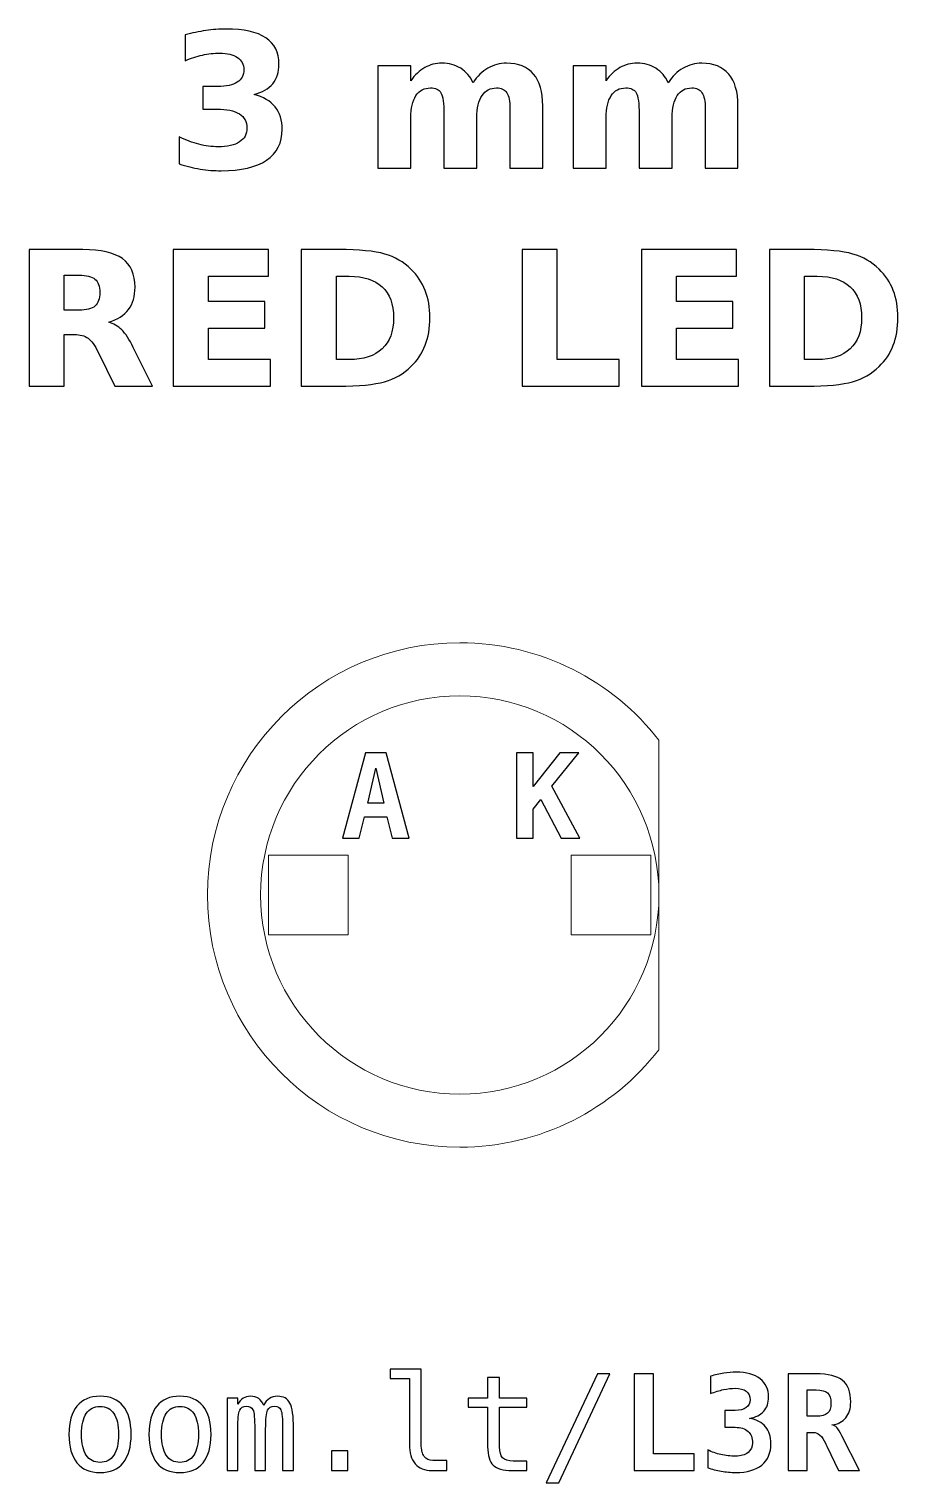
# Model space of a CAD drawing. Header units: centimetres. Extents: x -10.82 to -10.17, y -15.29 to -14.2.
import ezdxf

# ---------------------------------------------------------------- set-up
doc = ezdxf.new("R2010")
doc.units = ezdxf.units.CM
doc.header["$MEASUREMENT"] = 0
doc.layers.add('Layer 1', color=7, linetype='Continuous')

msp = doc.modelspace()

# ---------------------------------------------------------------- linework, layer by layer
at = {"layer": 'Layer 1', "color": 7, "lineweight": 20}
for points in [[(-10.644, -14.88), (-10.584, -14.88), (-10.584, -14.82), (-10.644, -14.82), (-10.644, -14.88)], [(-10.416, -14.88), (-10.356, -14.88), (-10.356, -14.82), (-10.416, -14.82), (-10.416, -14.88)]]:
    msp.add_lwpolyline(points, close=True, dxfattribs=at)
at = {"layer": 'Layer 1', "color": 250, "lineweight": 20}
msp.add_ellipse((-10.5, -14.85), major_axis=(0, 0.15), ratio=1, dxfattribs=at)
at = {"layer": 'Layer 1', "color": 250}
for points, knots in [([(-10.65496, -14.24699), (-10.64804, -14.24878), (-10.64275, -14.25191), (-10.63915, -14.25633), (-10.63915, -14.25633), (-10.63555, -14.26077), (-10.63374, -14.26639), (-10.63374, -14.27324), (-10.63374, -14.27324), (-10.63374, -14.28344), (-10.63765, -14.2912), (-10.64545, -14.29652), (-10.64545, -14.29652), (-10.65326, -14.30181), (-10.66465, -14.30447), (-10.67963, -14.30447), (-10.67963, -14.30447), (-10.68492, -14.30447), (-10.69021, -14.30405), (-10.69553, -14.3032), (-10.69553, -14.3032), (-10.70082, -14.30235), (-10.70606, -14.30106), (-10.71126, -14.29937), (-10.71126, -14.29937), (-10.71126, -14.29937), (-10.71126, -14.2789), (-10.71126, -14.2789), (-10.71126, -14.2789), (-10.7063, -14.28137), (-10.70138, -14.28326), (-10.69649, -14.28453), (-10.69649, -14.28453), (-10.6916, -14.28577), (-10.68678, -14.28641), (-10.68205, -14.28641), (-10.68205, -14.28641), (-10.67502, -14.28641), (-10.66963, -14.28518), (-10.66589, -14.28276), (-10.66589, -14.28276), (-10.66215, -14.28032), (-10.66027, -14.27684), (-10.66027, -14.27227), (-10.66027, -14.27227), (-10.66027, -14.26759), (-10.6622, -14.26404), (-10.66603, -14.26164), (-10.66603, -14.26164), (-10.66987, -14.25922), (-10.67553, -14.25802), (-10.68301, -14.25802), (-10.68301, -14.25802), (-10.68301, -14.25802), (-10.69362, -14.25802), (-10.69362, -14.25802), (-10.69362, -14.25802), (-10.69362, -14.25802), (-10.69362, -14.24092), (-10.69362, -14.24092), (-10.69362, -14.24092), (-10.69362, -14.24092), (-10.68247, -14.24092), (-10.68247, -14.24092), (-10.68247, -14.24092), (-10.67579, -14.24092), (-10.67085, -14.23989), (-10.66759, -14.23779), (-10.66759, -14.23779), (-10.66432, -14.2357), (-10.66269, -14.23253), (-10.66269, -14.22827), (-10.66269, -14.22827), (-10.66269, -14.22432), (-10.66427, -14.22126), (-10.66744, -14.21912), (-10.66744, -14.21912), (-10.67062, -14.21696), (-10.67509, -14.21588), (-10.68087, -14.21588), (-10.68087, -14.21588), (-10.68515, -14.21588), (-10.68946, -14.21635), (-10.69383, -14.21731), (-10.69383, -14.21731), (-10.69818, -14.21827), (-10.70251, -14.21971), (-10.70684, -14.22159), (-10.70684, -14.22159), (-10.70684, -14.22159), (-10.70684, -14.20216), (-10.70684, -14.20216), (-10.70684, -14.20216), (-10.70159, -14.20068), (-10.69642, -14.19958), (-10.69127, -14.19885), (-10.69127, -14.19885), (-10.68612, -14.19812), (-10.68109, -14.19774), (-10.67612, -14.19774), (-10.67612, -14.19774), (-10.66276, -14.19774), (-10.65275, -14.19993), (-10.64611, -14.20433), (-10.64611, -14.20433), (-10.63948, -14.2087), (-10.63617, -14.21531), (-10.63617, -14.22413), (-10.63617, -14.22413), (-10.63617, -14.23013), (-10.63774, -14.23507), (-10.64092, -14.2389), (-10.64092, -14.2389), (-10.64409, -14.24273), (-10.64877, -14.24544), (-10.65496, -14.24699)], [0, 0, 0, 0, 0.0344828, 0.0344828, 0.0344828, 0.0344828, 0.0689655, 0.0689655, 0.0689655, 0.0689655, 0.1034483, 0.1034483, 0.1034483, 0.1034483, 0.137931, 0.137931, 0.137931, 0.137931, 0.1724138, 0.1724138, 0.1724138, 0.1724138, 0.2068966, 0.2068966, 0.2068966, 0.2068966, 0.2413793, 0.2413793, 0.2413793, 0.2413793, 0.2758621, 0.2758621, 0.2758621, 0.2758621, 0.3103448, 0.3103448, 0.3103448, 0.3103448, 0.3448276, 0.3448276, 0.3448276, 0.3448276, 0.3793103, 0.3793103, 0.3793103, 0.3793103, 0.4137931, 0.4137931, 0.4137931, 0.4137931, 0.4482759, 0.4482759, 0.4482759, 0.4482759, 0.4827586, 0.4827586, 0.4827586, 0.4827586, 0.5172414, 0.5172414, 0.5172414, 0.5172414, 0.5517241, 0.5517241, 0.5517241, 0.5517241, 0.5862069, 0.5862069, 0.5862069, 0.5862069, 0.6206897, 0.6206897, 0.6206897, 0.6206897, 0.6551724, 0.6551724, 0.6551724, 0.6551724, 0.6896552, 0.6896552, 0.6896552, 0.6896552, 0.7241379, 0.7241379, 0.7241379, 0.7241379, 0.7586207, 0.7586207, 0.7586207, 0.7586207, 0.7931034, 0.7931034, 0.7931034, 0.7931034, 0.8275862, 0.8275862, 0.8275862, 0.8275862, 0.862069, 0.862069, 0.862069, 0.862069, 0.8965517, 0.8965517, 0.8965517, 0.8965517, 0.9310345, 0.9310345, 0.9310345, 0.9310345, 0.9655172, 0.9655172, 0.9655172, 0.9655172, 1, 1, 1, 1]), ([(-10.49, -14.23812), (-10.48687, -14.23335), (-10.48318, -14.2297), (-10.47887, -14.22721), (-10.47887, -14.22721), (-10.47457, -14.22469), (-10.46987, -14.22345), (-10.46472, -14.22345), (-10.46472, -14.22345), (-10.45585, -14.22345), (-10.4491, -14.22618), (-10.44447, -14.23166), (-10.44447, -14.23166), (-10.43983, -14.23711), (-10.4375, -14.24506), (-10.4375, -14.25548), (-10.4375, -14.25548), (-10.4375, -14.25548), (-10.4375, -14.30247), (-10.4375, -14.30247), (-10.4375, -14.30247), (-10.4375, -14.30247), (-10.46232, -14.30247), (-10.46232, -14.30247), (-10.46232, -14.30247), (-10.46232, -14.30247), (-10.46232, -14.26223), (-10.46232, -14.26223), (-10.46232, -14.26223), (-10.46227, -14.26164), (-10.46225, -14.26103), (-10.46222, -14.26037), (-10.46222, -14.26037), (-10.4622, -14.25974), (-10.46218, -14.25882), (-10.46218, -14.25762), (-10.46218, -14.25762), (-10.46218, -14.25216), (-10.46297, -14.24819), (-10.4646, -14.24574), (-10.4646, -14.24574), (-10.4662, -14.24327), (-10.46878, -14.24205), (-10.47236, -14.24205), (-10.47236, -14.24205), (-10.47706, -14.24205), (-10.48066, -14.24398), (-10.48322, -14.24784), (-10.48322, -14.24784), (-10.48576, -14.25169), (-10.48708, -14.25727), (-10.48718, -14.26458), (-10.48718, -14.26458), (-10.48718, -14.26458), (-10.48718, -14.30247), (-10.48718, -14.30247), (-10.48718, -14.30247), (-10.48718, -14.30247), (-10.51199, -14.30247), (-10.51199, -14.30247), (-10.51199, -14.30247), (-10.51199, -14.30247), (-10.51199, -14.26223), (-10.51199, -14.26223), (-10.51199, -14.26223), (-10.51199, -14.25369), (-10.51272, -14.24819), (-10.5142, -14.24574), (-10.5142, -14.24574), (-10.51566, -14.24327), (-10.51827, -14.24205), (-10.52203, -14.24205), (-10.52203, -14.24205), (-10.52678, -14.24205), (-10.53043, -14.244), (-10.53299, -14.24788), (-10.53299, -14.24788), (-10.53555, -14.25176), (-10.53685, -14.25729), (-10.53685, -14.26451), (-10.53685, -14.26451), (-10.53685, -14.26451), (-10.53685, -14.30247), (-10.53685, -14.30247), (-10.53685, -14.30247), (-10.53685, -14.30247), (-10.56166, -14.30247), (-10.56166, -14.30247), (-10.56166, -14.30247), (-10.56166, -14.30247), (-10.56166, -14.22531), (-10.56166, -14.22531), (-10.56166, -14.22531), (-10.56166, -14.22531), (-10.53685, -14.22531), (-10.53685, -14.22531), (-10.53685, -14.22531), (-10.53685, -14.22531), (-10.53685, -14.23662), (-10.53685, -14.23662), (-10.53685, -14.23662), (-10.53381, -14.23224), (-10.53033, -14.22898), (-10.5264, -14.22676), (-10.5264, -14.22676), (-10.52248, -14.22455), (-10.51815, -14.22345), (-10.51342, -14.22345), (-10.51342, -14.22345), (-10.50811, -14.22345), (-10.50338, -14.22474), (-10.49931, -14.22731), (-10.49931, -14.22731), (-10.49522, -14.22989), (-10.49211, -14.23349), (-10.49, -14.23812)], [0, 0, 0, 0, 0.0344828, 0.0344828, 0.0344828, 0.0344828, 0.0689655, 0.0689655, 0.0689655, 0.0689655, 0.1034483, 0.1034483, 0.1034483, 0.1034483, 0.137931, 0.137931, 0.137931, 0.137931, 0.1724138, 0.1724138, 0.1724138, 0.1724138, 0.2068966, 0.2068966, 0.2068966, 0.2068966, 0.2413793, 0.2413793, 0.2413793, 0.2413793, 0.2758621, 0.2758621, 0.2758621, 0.2758621, 0.3103448, 0.3103448, 0.3103448, 0.3103448, 0.3448276, 0.3448276, 0.3448276, 0.3448276, 0.3793103, 0.3793103, 0.3793103, 0.3793103, 0.4137931, 0.4137931, 0.4137931, 0.4137931, 0.4482759, 0.4482759, 0.4482759, 0.4482759, 0.4827586, 0.4827586, 0.4827586, 0.4827586, 0.5172414, 0.5172414, 0.5172414, 0.5172414, 0.5517241, 0.5517241, 0.5517241, 0.5517241, 0.5862069, 0.5862069, 0.5862069, 0.5862069, 0.6206897, 0.6206897, 0.6206897, 0.6206897, 0.6551724, 0.6551724, 0.6551724, 0.6551724, 0.6896552, 0.6896552, 0.6896552, 0.6896552, 0.7241379, 0.7241379, 0.7241379, 0.7241379, 0.7586207, 0.7586207, 0.7586207, 0.7586207, 0.7931034, 0.7931034, 0.7931034, 0.7931034, 0.8275862, 0.8275862, 0.8275862, 0.8275862, 0.862069, 0.862069, 0.862069, 0.862069, 0.8965517, 0.8965517, 0.8965517, 0.8965517, 0.9310345, 0.9310345, 0.9310345, 0.9310345, 0.9655172, 0.9655172, 0.9655172, 0.9655172, 1, 1, 1, 1]), ([(-10.34296, -14.23812), (-10.33983, -14.23335), (-10.33614, -14.2297), (-10.33183, -14.22721), (-10.33183, -14.22721), (-10.32753, -14.22469), (-10.32283, -14.22345), (-10.31768, -14.22345), (-10.31768, -14.22345), (-10.30881, -14.22345), (-10.30206, -14.22618), (-10.29743, -14.23166), (-10.29743, -14.23166), (-10.29279, -14.23711), (-10.29046, -14.24506), (-10.29046, -14.25548), (-10.29046, -14.25548), (-10.29046, -14.25548), (-10.29046, -14.30247), (-10.29046, -14.30247), (-10.29046, -14.30247), (-10.29046, -14.30247), (-10.31528, -14.30247), (-10.31528, -14.30247), (-10.31528, -14.30247), (-10.31528, -14.30247), (-10.31528, -14.26223), (-10.31528, -14.26223), (-10.31528, -14.26223), (-10.31523, -14.26164), (-10.31521, -14.26103), (-10.31518, -14.26037), (-10.31518, -14.26037), (-10.31516, -14.25974), (-10.31514, -14.25882), (-10.31514, -14.25762), (-10.31514, -14.25762), (-10.31514, -14.25216), (-10.31593, -14.24819), (-10.31756, -14.24574), (-10.31756, -14.24574), (-10.31916, -14.24327), (-10.32174, -14.24205), (-10.32532, -14.24205), (-10.32532, -14.24205), (-10.33002, -14.24205), (-10.33362, -14.24398), (-10.33618, -14.24784), (-10.33618, -14.24784), (-10.33872, -14.25169), (-10.34004, -14.25727), (-10.34014, -14.26458), (-10.34014, -14.26458), (-10.34014, -14.26458), (-10.34014, -14.30247), (-10.34014, -14.30247), (-10.34014, -14.30247), (-10.34014, -14.30247), (-10.36495, -14.30247), (-10.36495, -14.30247), (-10.36495, -14.30247), (-10.36495, -14.30247), (-10.36495, -14.26223), (-10.36495, -14.26223), (-10.36495, -14.26223), (-10.36495, -14.25369), (-10.36568, -14.24819), (-10.36716, -14.24574), (-10.36716, -14.24574), (-10.36862, -14.24327), (-10.37123, -14.24205), (-10.37499, -14.24205), (-10.37499, -14.24205), (-10.37974, -14.24205), (-10.38339, -14.244), (-10.38595, -14.24788), (-10.38595, -14.24788), (-10.38851, -14.25176), (-10.38981, -14.25729), (-10.38981, -14.26451), (-10.38981, -14.26451), (-10.38981, -14.26451), (-10.38981, -14.30247), (-10.38981, -14.30247), (-10.38981, -14.30247), (-10.38981, -14.30247), (-10.41462, -14.30247), (-10.41462, -14.30247), (-10.41462, -14.30247), (-10.41462, -14.30247), (-10.41462, -14.22531), (-10.41462, -14.22531), (-10.41462, -14.22531), (-10.41462, -14.22531), (-10.38981, -14.22531), (-10.38981, -14.22531), (-10.38981, -14.22531), (-10.38981, -14.22531), (-10.38981, -14.23662), (-10.38981, -14.23662), (-10.38981, -14.23662), (-10.38677, -14.23224), (-10.38329, -14.22898), (-10.37936, -14.22676), (-10.37936, -14.22676), (-10.37544, -14.22455), (-10.37111, -14.22345), (-10.36638, -14.22345), (-10.36638, -14.22345), (-10.36107, -14.22345), (-10.35634, -14.22474), (-10.35227, -14.22731), (-10.35227, -14.22731), (-10.34818, -14.22989), (-10.34507, -14.23349), (-10.34296, -14.23812)], [0, 0, 0, 0, 0.0344828, 0.0344828, 0.0344828, 0.0344828, 0.0689655, 0.0689655, 0.0689655, 0.0689655, 0.1034483, 0.1034483, 0.1034483, 0.1034483, 0.137931, 0.137931, 0.137931, 0.137931, 0.1724138, 0.1724138, 0.1724138, 0.1724138, 0.2068966, 0.2068966, 0.2068966, 0.2068966, 0.2413793, 0.2413793, 0.2413793, 0.2413793, 0.2758621, 0.2758621, 0.2758621, 0.2758621, 0.3103448, 0.3103448, 0.3103448, 0.3103448, 0.3448276, 0.3448276, 0.3448276, 0.3448276, 0.3793103, 0.3793103, 0.3793103, 0.3793103, 0.4137931, 0.4137931, 0.4137931, 0.4137931, 0.4482759, 0.4482759, 0.4482759, 0.4482759, 0.4827586, 0.4827586, 0.4827586, 0.4827586, 0.5172414, 0.5172414, 0.5172414, 0.5172414, 0.5517241, 0.5517241, 0.5517241, 0.5517241, 0.5862069, 0.5862069, 0.5862069, 0.5862069, 0.6206897, 0.6206897, 0.6206897, 0.6206897, 0.6551724, 0.6551724, 0.6551724, 0.6551724, 0.6896552, 0.6896552, 0.6896552, 0.6896552, 0.7241379, 0.7241379, 0.7241379, 0.7241379, 0.7586207, 0.7586207, 0.7586207, 0.7586207, 0.7931034, 0.7931034, 0.7931034, 0.7931034, 0.8275862, 0.8275862, 0.8275862, 0.8275862, 0.862069, 0.862069, 0.862069, 0.862069, 0.8965517, 0.8965517, 0.8965517, 0.8965517, 0.9310345, 0.9310345, 0.9310345, 0.9310345, 0.9655172, 0.9655172, 0.9655172, 0.9655172, 1, 1, 1, 1]), ([(-10.79787, -14.4278), (-10.79787, -14.4278), (-10.79787, -14.46672), (-10.79787, -14.46672), (-10.79787, -14.46672), (-10.79787, -14.46672), (-10.8244, -14.46672), (-10.8244, -14.46672), (-10.8244, -14.46672), (-10.8244, -14.46672), (-10.8244, -14.36385), (-10.8244, -14.36385), (-10.8244, -14.36385), (-10.8244, -14.36385), (-10.78388, -14.36385), (-10.78388, -14.36385), (-10.78388, -14.36385), (-10.77033, -14.36385), (-10.76038, -14.36613), (-10.75408, -14.37067), (-10.75408, -14.37067), (-10.74776, -14.37521), (-10.7446, -14.38241), (-10.7446, -14.39224), (-10.7446, -14.39224), (-10.7446, -14.39903), (-10.74625, -14.40463), (-10.74952, -14.40898), (-10.74952, -14.40898), (-10.75281, -14.41336), (-10.75777, -14.41658), (-10.76438, -14.41863), (-10.76438, -14.41863), (-10.76076, -14.41947), (-10.75749, -14.42133), (-10.75462, -14.42425), (-10.75462, -14.42425), (-10.75175, -14.42716), (-10.74886, -14.43158), (-10.74592, -14.43751), (-10.74592, -14.43751), (-10.74592, -14.43751), (-10.7315, -14.46672), (-10.7315, -14.46672), (-10.7315, -14.46672), (-10.7315, -14.46672), (-10.75977, -14.46672), (-10.75977, -14.46672), (-10.75977, -14.46672), (-10.75977, -14.46672), (-10.77231, -14.44116), (-10.77231, -14.44116), (-10.77231, -14.44116), (-10.77482, -14.43603), (-10.77739, -14.4325), (-10.78, -14.43062), (-10.78, -14.43062), (-10.78259, -14.42874), (-10.78604, -14.4278), (-10.79037, -14.4278), (-10.79037, -14.4278), (-10.79037, -14.4278), (-10.79787, -14.4278), (-10.79787, -14.4278)], [0, 0, 0, 0, 0.0625, 0.0625, 0.0625, 0.0625, 0.125, 0.125, 0.125, 0.125, 0.1875, 0.1875, 0.1875, 0.1875, 0.25, 0.25, 0.25, 0.25, 0.3125, 0.3125, 0.3125, 0.3125, 0.375, 0.375, 0.375, 0.375, 0.4375, 0.4375, 0.4375, 0.4375, 0.5, 0.5, 0.5, 0.5, 0.5625, 0.5625, 0.5625, 0.5625, 0.625, 0.625, 0.625, 0.625, 0.6875, 0.6875, 0.6875, 0.6875, 0.75, 0.75, 0.75, 0.75, 0.8125, 0.8125, 0.8125, 0.8125, 0.875, 0.875, 0.875, 0.875, 0.9375, 0.9375, 0.9375, 0.9375, 1, 1, 1, 1]), ([(-10.71575, -14.36385), (-10.71575, -14.36385), (-10.64416, -14.36385), (-10.64416, -14.36385), (-10.64416, -14.36385), (-10.64416, -14.36385), (-10.64416, -14.38391), (-10.64416, -14.38391), (-10.64416, -14.38391), (-10.64416, -14.38391), (-10.68922, -14.38391), (-10.68922, -14.38391), (-10.68922, -14.38391), (-10.68922, -14.38391), (-10.68922, -14.40306), (-10.68922, -14.40306), (-10.68922, -14.40306), (-10.68922, -14.40306), (-10.64687, -14.40306), (-10.64687, -14.40306), (-10.64687, -14.40306), (-10.64687, -14.40306), (-10.64687, -14.42312), (-10.64687, -14.42312), (-10.64687, -14.42312), (-10.64687, -14.42312), (-10.68922, -14.42312), (-10.68922, -14.42312), (-10.68922, -14.42312), (-10.68922, -14.42312), (-10.68922, -14.44666), (-10.68922, -14.44666), (-10.68922, -14.44666), (-10.68922, -14.44666), (-10.64266, -14.44666), (-10.64266, -14.44666), (-10.64266, -14.44666), (-10.64266, -14.44666), (-10.64266, -14.46672), (-10.64266, -14.46672), (-10.64266, -14.46672), (-10.64266, -14.46672), (-10.71575, -14.46672), (-10.71575, -14.46672), (-10.71575, -14.46672), (-10.71575, -14.46672), (-10.71575, -14.36385), (-10.71575, -14.36385)], [0, 0, 0, 0, 0.0833333, 0.0833333, 0.0833333, 0.0833333, 0.1666667, 0.1666667, 0.1666667, 0.1666667, 0.25, 0.25, 0.25, 0.25, 0.3333333, 0.3333333, 0.3333333, 0.3333333, 0.4166667, 0.4166667, 0.4166667, 0.4166667, 0.5, 0.5, 0.5, 0.5, 0.5833333, 0.5833333, 0.5833333, 0.5833333, 0.6666667, 0.6666667, 0.6666667, 0.6666667, 0.75, 0.75, 0.75, 0.75, 0.8333333, 0.8333333, 0.8333333, 0.8333333, 0.9166667, 0.9166667, 0.9166667, 0.9166667, 1, 1, 1, 1]), ([(-10.61935, -14.36385), (-10.61935, -14.36385), (-10.59136, -14.36385), (-10.59136, -14.36385), (-10.59136, -14.36385), (-10.57575, -14.36385), (-10.56413, -14.36496), (-10.55649, -14.36719), (-10.55649, -14.36719), (-10.54884, -14.36942), (-10.54228, -14.37319), (-10.5368, -14.37853), (-10.5368, -14.37853), (-10.53198, -14.38316), (-10.52841, -14.38852), (-10.52605, -14.39459), (-10.52605, -14.39459), (-10.52373, -14.40063), (-10.52255, -14.4075), (-10.52255, -14.41519), (-10.52255, -14.41519), (-10.52255, -14.42295), (-10.52373, -14.42987), (-10.52605, -14.43596), (-10.52605, -14.43596), (-10.52841, -14.44205), (-10.53198, -14.44741), (-10.5368, -14.45204), (-10.5368, -14.45204), (-10.54233, -14.45738), (-10.54894, -14.46115), (-10.55665, -14.46338), (-10.55665, -14.46338), (-10.56437, -14.46561), (-10.57594, -14.46672), (-10.59136, -14.46672), (-10.59136, -14.46672), (-10.59136, -14.46672), (-10.61935, -14.46672), (-10.61935, -14.46672), (-10.61935, -14.46672), (-10.61935, -14.46672), (-10.61935, -14.36385), (-10.61935, -14.36385)], [0, 0, 0, 0, 0.0909091, 0.0909091, 0.0909091, 0.0909091, 0.1818182, 0.1818182, 0.1818182, 0.1818182, 0.2727273, 0.2727273, 0.2727273, 0.2727273, 0.3636364, 0.3636364, 0.3636364, 0.3636364, 0.4545455, 0.4545455, 0.4545455, 0.4545455, 0.5454545, 0.5454545, 0.5454545, 0.5454545, 0.6363636, 0.6363636, 0.6363636, 0.6363636, 0.7272727, 0.7272727, 0.7272727, 0.7272727, 0.8181818, 0.8181818, 0.8181818, 0.8181818, 0.9090909, 0.9090909, 0.9090909, 0.9090909, 1, 1, 1, 1]), ([(-10.4531, -14.36385), (-10.4531, -14.36385), (-10.42657, -14.36385), (-10.42657, -14.36385), (-10.42657, -14.36385), (-10.42657, -14.36385), (-10.42657, -14.44666), (-10.42657, -14.44666), (-10.42657, -14.44666), (-10.42657, -14.44666), (-10.38001, -14.44666), (-10.38001, -14.44666), (-10.38001, -14.44666), (-10.38001, -14.44666), (-10.38001, -14.46672), (-10.38001, -14.46672), (-10.38001, -14.46672), (-10.38001, -14.46672), (-10.4531, -14.46672), (-10.4531, -14.46672), (-10.4531, -14.46672), (-10.4531, -14.46672), (-10.4531, -14.36385), (-10.4531, -14.36385)], [0, 0, 0, 0, 0.1666667, 0.1666667, 0.1666667, 0.1666667, 0.3333333, 0.3333333, 0.3333333, 0.3333333, 0.5, 0.5, 0.5, 0.5, 0.6666667, 0.6666667, 0.6666667, 0.6666667, 0.8333333, 0.8333333, 0.8333333, 0.8333333, 1, 1, 1, 1]), ([(-10.36319, -14.36385), (-10.36319, -14.36385), (-10.2916, -14.36385), (-10.2916, -14.36385), (-10.2916, -14.36385), (-10.2916, -14.36385), (-10.2916, -14.38391), (-10.2916, -14.38391), (-10.2916, -14.38391), (-10.2916, -14.38391), (-10.33666, -14.38391), (-10.33666, -14.38391), (-10.33666, -14.38391), (-10.33666, -14.38391), (-10.33666, -14.40306), (-10.33666, -14.40306), (-10.33666, -14.40306), (-10.33666, -14.40306), (-10.29431, -14.40306), (-10.29431, -14.40306), (-10.29431, -14.40306), (-10.29431, -14.40306), (-10.29431, -14.42312), (-10.29431, -14.42312), (-10.29431, -14.42312), (-10.29431, -14.42312), (-10.33666, -14.42312), (-10.33666, -14.42312), (-10.33666, -14.42312), (-10.33666, -14.42312), (-10.33666, -14.44666), (-10.33666, -14.44666), (-10.33666, -14.44666), (-10.33666, -14.44666), (-10.2901, -14.44666), (-10.2901, -14.44666), (-10.2901, -14.44666), (-10.2901, -14.44666), (-10.2901, -14.46672), (-10.2901, -14.46672), (-10.2901, -14.46672), (-10.2901, -14.46672), (-10.36319, -14.46672), (-10.36319, -14.46672), (-10.36319, -14.46672), (-10.36319, -14.46672), (-10.36319, -14.36385), (-10.36319, -14.36385)], [0, 0, 0, 0, 0.0833333, 0.0833333, 0.0833333, 0.0833333, 0.1666667, 0.1666667, 0.1666667, 0.1666667, 0.25, 0.25, 0.25, 0.25, 0.3333333, 0.3333333, 0.3333333, 0.3333333, 0.4166667, 0.4166667, 0.4166667, 0.4166667, 0.5, 0.5, 0.5, 0.5, 0.5833333, 0.5833333, 0.5833333, 0.5833333, 0.6666667, 0.6666667, 0.6666667, 0.6666667, 0.75, 0.75, 0.75, 0.75, 0.8333333, 0.8333333, 0.8333333, 0.8333333, 0.9166667, 0.9166667, 0.9166667, 0.9166667, 1, 1, 1, 1]), ([(-10.26679, -14.36385), (-10.26679, -14.36385), (-10.2388, -14.36385), (-10.2388, -14.36385), (-10.2388, -14.36385), (-10.22319, -14.36385), (-10.21157, -14.36496), (-10.20393, -14.36719), (-10.20393, -14.36719), (-10.19628, -14.36942), (-10.18972, -14.37319), (-10.18424, -14.37853), (-10.18424, -14.37853), (-10.17942, -14.38316), (-10.17585, -14.38852), (-10.17349, -14.39459), (-10.17349, -14.39459), (-10.17117, -14.40063), (-10.16999, -14.4075), (-10.16999, -14.41519), (-10.16999, -14.41519), (-10.16999, -14.42295), (-10.17117, -14.42987), (-10.17349, -14.43596), (-10.17349, -14.43596), (-10.17585, -14.44205), (-10.17942, -14.44741), (-10.18424, -14.45204), (-10.18424, -14.45204), (-10.18977, -14.45738), (-10.19638, -14.46115), (-10.20409, -14.46338), (-10.20409, -14.46338), (-10.21181, -14.46561), (-10.22338, -14.46672), (-10.2388, -14.46672), (-10.2388, -14.46672), (-10.2388, -14.46672), (-10.26679, -14.46672), (-10.26679, -14.46672), (-10.26679, -14.46672), (-10.26679, -14.46672), (-10.26679, -14.36385), (-10.26679, -14.36385)], [0, 0, 0, 0, 0.0909091, 0.0909091, 0.0909091, 0.0909091, 0.1818182, 0.1818182, 0.1818182, 0.1818182, 0.2727273, 0.2727273, 0.2727273, 0.2727273, 0.3636364, 0.3636364, 0.3636364, 0.3636364, 0.4545455, 0.4545455, 0.4545455, 0.4545455, 0.5454545, 0.5454545, 0.5454545, 0.5454545, 0.6363636, 0.6363636, 0.6363636, 0.6363636, 0.7272727, 0.7272727, 0.7272727, 0.7272727, 0.8181818, 0.8181818, 0.8181818, 0.8181818, 0.9090909, 0.9090909, 0.9090909, 0.9090909, 1, 1, 1, 1]), ([(-10.7867, -14.40948), (-10.78115, -14.40948), (-10.77715, -14.40844), (-10.77475, -14.40637), (-10.77475, -14.40637), (-10.77233, -14.4043), (-10.77113, -14.40089), (-10.77113, -14.39616), (-10.77113, -14.39616), (-10.77113, -14.39148), (-10.77233, -14.38812), (-10.77475, -14.3861), (-10.77475, -14.3861), (-10.77715, -14.38408), (-10.78115, -14.38307), (-10.7867, -14.38307), (-10.7867, -14.38307), (-10.7867, -14.38307), (-10.79787, -14.38307), (-10.79787, -14.38307), (-10.79787, -14.38307), (-10.79787, -14.38307), (-10.79787, -14.40948), (-10.79787, -14.40948), (-10.79787, -14.40948), (-10.79787, -14.40948), (-10.7867, -14.40948), (-10.7867, -14.40948)], [0, 0, 0, 0, 0.1428571, 0.1428571, 0.1428571, 0.1428571, 0.2857143, 0.2857143, 0.2857143, 0.2857143, 0.4285714, 0.4285714, 0.4285714, 0.4285714, 0.5714286, 0.5714286, 0.5714286, 0.5714286, 0.7142857, 0.7142857, 0.7142857, 0.7142857, 0.8571429, 0.8571429, 0.8571429, 0.8571429, 1, 1, 1, 1]), ([(-10.59282, -14.38391), (-10.59282, -14.38391), (-10.59282, -14.44666), (-10.59282, -14.44666), (-10.59282, -14.44666), (-10.59282, -14.44666), (-10.58332, -14.44666), (-10.58332, -14.44666), (-10.58332, -14.44666), (-10.57248, -14.44666), (-10.5642, -14.44398), (-10.55849, -14.43859), (-10.55849, -14.43859), (-10.55277, -14.43323), (-10.5499, -14.42542), (-10.5499, -14.41519), (-10.5499, -14.41519), (-10.5499, -14.40498), (-10.55275, -14.39722), (-10.55844, -14.39191), (-10.55844, -14.39191), (-10.56413, -14.38657), (-10.57243, -14.38391), (-10.58332, -14.38391), (-10.58332, -14.38391), (-10.58332, -14.38391), (-10.59282, -14.38391), (-10.59282, -14.38391)], [0, 0, 0, 0, 0.1428571, 0.1428571, 0.1428571, 0.1428571, 0.2857143, 0.2857143, 0.2857143, 0.2857143, 0.4285714, 0.4285714, 0.4285714, 0.4285714, 0.5714286, 0.5714286, 0.5714286, 0.5714286, 0.7142857, 0.7142857, 0.7142857, 0.7142857, 0.8571429, 0.8571429, 0.8571429, 0.8571429, 1, 1, 1, 1]), ([(-10.24026, -14.38391), (-10.24026, -14.38391), (-10.24026, -14.44666), (-10.24026, -14.44666), (-10.24026, -14.44666), (-10.24026, -14.44666), (-10.23076, -14.44666), (-10.23076, -14.44666), (-10.23076, -14.44666), (-10.21992, -14.44666), (-10.21164, -14.44398), (-10.20593, -14.43859), (-10.20593, -14.43859), (-10.20021, -14.43323), (-10.19734, -14.42542), (-10.19734, -14.41519), (-10.19734, -14.41519), (-10.19734, -14.40498), (-10.20019, -14.39722), (-10.20588, -14.39191), (-10.20588, -14.39191), (-10.21157, -14.38657), (-10.21987, -14.38391), (-10.23076, -14.38391), (-10.23076, -14.38391), (-10.23076, -14.38391), (-10.24026, -14.38391), (-10.24026, -14.38391)], [0, 0, 0, 0, 0.1428571, 0.1428571, 0.1428571, 0.1428571, 0.2857143, 0.2857143, 0.2857143, 0.2857143, 0.4285714, 0.4285714, 0.4285714, 0.4285714, 0.5714286, 0.5714286, 0.5714286, 0.5714286, 0.7142857, 0.7142857, 0.7142857, 0.7142857, 0.8571429, 0.8571429, 0.8571429, 0.8571429, 1, 1, 1, 1]), ([(-10.57106, -14.74284), (-10.57106, -14.74284), (-10.55552, -14.74284), (-10.55552, -14.74284), (-10.55552, -14.74284), (-10.55552, -14.74284), (-10.53816, -14.80713), (-10.53816, -14.80713), (-10.53816, -14.80713), (-10.53816, -14.80713), (-10.55086, -14.80713), (-10.55086, -14.80713), (-10.55086, -14.80713), (-10.55086, -14.80713), (-10.55483, -14.79124), (-10.55483, -14.79124), (-10.55483, -14.79124), (-10.55483, -14.79124), (-10.57183, -14.79124), (-10.57183, -14.79124), (-10.57183, -14.79124), (-10.57183, -14.79124), (-10.57571, -14.80713), (-10.57571, -14.80713), (-10.57571, -14.80713), (-10.57571, -14.80713), (-10.58841, -14.80713), (-10.58841, -14.80713), (-10.58841, -14.80713), (-10.58841, -14.80713), (-10.57106, -14.74284), (-10.57106, -14.74284)], [0, 0, 0, 0, 0.125, 0.125, 0.125, 0.125, 0.25, 0.25, 0.25, 0.25, 0.375, 0.375, 0.375, 0.375, 0.5, 0.5, 0.5, 0.5, 0.625, 0.625, 0.625, 0.625, 0.75, 0.75, 0.75, 0.75, 0.875, 0.875, 0.875, 0.875, 1, 1, 1, 1]), ([(-10.45734, -14.74284), (-10.45734, -14.74284), (-10.44464, -14.74284), (-10.44464, -14.74284), (-10.44464, -14.74284), (-10.44464, -14.74284), (-10.44464, -14.76824), (-10.44464, -14.76824), (-10.44464, -14.76824), (-10.44464, -14.76824), (-10.42474, -14.74284), (-10.42474, -14.74284), (-10.42474, -14.74284), (-10.42474, -14.74284), (-10.41036, -14.74284), (-10.41036, -14.74284), (-10.41036, -14.74284), (-10.41036, -14.74284), (-10.43065, -14.76816), (-10.43065, -14.76816), (-10.43065, -14.76816), (-10.43065, -14.76816), (-10.40963, -14.80713), (-10.40963, -14.80713), (-10.40963, -14.80713), (-10.40963, -14.80713), (-10.42375, -14.80713), (-10.42375, -14.80713), (-10.42375, -14.80713), (-10.42375, -14.80713), (-10.43899, -14.77819), (-10.43899, -14.77819), (-10.43899, -14.77819), (-10.43899, -14.77819), (-10.44464, -14.78535), (-10.44464, -14.78535), (-10.44464, -14.78535), (-10.44464, -14.78535), (-10.44464, -14.80713), (-10.44464, -14.80713), (-10.44464, -14.80713), (-10.44464, -14.80713), (-10.45734, -14.80713), (-10.45734, -14.80713), (-10.45734, -14.80713), (-10.45734, -14.80713), (-10.45734, -14.74284), (-10.45734, -14.74284)], [0, 0, 0, 0, 0.0833333, 0.0833333, 0.0833333, 0.0833333, 0.1666667, 0.1666667, 0.1666667, 0.1666667, 0.25, 0.25, 0.25, 0.25, 0.3333333, 0.3333333, 0.3333333, 0.3333333, 0.4166667, 0.4166667, 0.4166667, 0.4166667, 0.5, 0.5, 0.5, 0.5, 0.5833333, 0.5833333, 0.5833333, 0.5833333, 0.6666667, 0.6666667, 0.6666667, 0.6666667, 0.75, 0.75, 0.75, 0.75, 0.8333333, 0.8333333, 0.8333333, 0.8333333, 0.9166667, 0.9166667, 0.9166667, 0.9166667, 1, 1, 1, 1]), ([(-10.56331, -14.75447), (-10.56331, -14.75447), (-10.56929, -14.78078), (-10.56929, -14.78078), (-10.56929, -14.78078), (-10.56929, -14.78078), (-10.55728, -14.78078), (-10.55728, -14.78078), (-10.55728, -14.78078), (-10.55728, -14.78078), (-10.56331, -14.75447), (-10.56331, -14.75447)], [0, 0, 0, 0, 0.3333333, 0.3333333, 0.3333333, 0.3333333, 0.6666667, 0.6666667, 0.6666667, 0.6666667, 1, 1, 1, 1]), ([(-10.52901, -15.2638), (-10.52901, -15.26784), (-10.52827, -15.27087), (-10.52679, -15.27292), (-10.52679, -15.27292), (-10.52531, -15.27497), (-10.52312, -15.276), (-10.52022, -15.276), (-10.52022, -15.276), (-10.52022, -15.276), (-10.50972, -15.276), (-10.50972, -15.276), (-10.50972, -15.276), (-10.50972, -15.276), (-10.50972, -15.28362), (-10.50972, -15.28362), (-10.50972, -15.28362), (-10.50972, -15.28362), (-10.52109, -15.28362), (-10.52109, -15.28362), (-10.52109, -15.28362), (-10.52647, -15.28362), (-10.53062, -15.28189), (-10.53357, -15.27844), (-10.53357, -15.27844), (-10.53652, -15.27499), (-10.53799, -15.2701), (-10.53799, -15.2638), (-10.53799, -15.2638), (-10.53799, -15.2638), (-10.53799, -15.21413), (-10.53799, -15.21413), (-10.53799, -15.21413), (-10.53799, -15.21413), (-10.55239, -15.21413), (-10.55239, -15.21413), (-10.55239, -15.21413), (-10.55239, -15.21413), (-10.55239, -15.2071), (-10.55239, -15.2071), (-10.55239, -15.2071), (-10.55239, -15.2071), (-10.52901, -15.2071), (-10.52901, -15.2071), (-10.52901, -15.2071), (-10.52901, -15.2071), (-10.52901, -15.2638), (-10.52901, -15.2638)], [0, 0, 0, 0, 0.0833333, 0.0833333, 0.0833333, 0.0833333, 0.1666667, 0.1666667, 0.1666667, 0.1666667, 0.25, 0.25, 0.25, 0.25, 0.3333333, 0.3333333, 0.3333333, 0.3333333, 0.4166667, 0.4166667, 0.4166667, 0.4166667, 0.5, 0.5, 0.5, 0.5, 0.5833333, 0.5833333, 0.5833333, 0.5833333, 0.6666667, 0.6666667, 0.6666667, 0.6666667, 0.75, 0.75, 0.75, 0.75, 0.8333333, 0.8333333, 0.8333333, 0.8333333, 0.9166667, 0.9166667, 0.9166667, 0.9166667, 1, 1, 1, 1]), ([(-10.39637, -15.21071), (-10.39637, -15.21071), (-10.38708, -15.21071), (-10.38708, -15.21071), (-10.38708, -15.21071), (-10.38708, -15.21071), (-10.42547, -15.2929), (-10.42547, -15.2929), (-10.42547, -15.2929), (-10.42547, -15.2929), (-10.43481, -15.2929), (-10.43481, -15.2929), (-10.43481, -15.2929), (-10.43481, -15.2929), (-10.39637, -15.21071), (-10.39637, -15.21071)], [0, 0, 0, 0, 0.25, 0.25, 0.25, 0.25, 0.5, 0.5, 0.5, 0.5, 0.75, 0.75, 0.75, 0.75, 1, 1, 1, 1]), ([(-10.3686, -15.28362), (-10.3686, -15.28362), (-10.3686, -15.21071), (-10.3686, -15.21071), (-10.3686, -15.21071), (-10.3686, -15.21071), (-10.35419, -15.21071), (-10.35419, -15.21071), (-10.35419, -15.21071), (-10.35419, -15.21071), (-10.35419, -15.27092), (-10.35419, -15.27092), (-10.35419, -15.27092), (-10.35419, -15.27092), (-10.32337, -15.27092), (-10.32337, -15.27092), (-10.32337, -15.27092), (-10.32337, -15.27092), (-10.32337, -15.28362), (-10.32337, -15.28362), (-10.32337, -15.28362), (-10.32337, -15.28362), (-10.3686, -15.28362), (-10.3686, -15.28362)], [0, 0, 0, 0, 0.1666667, 0.1666667, 0.1666667, 0.1666667, 0.3333333, 0.3333333, 0.3333333, 0.3333333, 0.5, 0.5, 0.5, 0.5, 0.6666667, 0.6666667, 0.6666667, 0.6666667, 0.8333333, 0.8333333, 0.8333333, 0.8333333, 1, 1, 1, 1]), ([(-10.29257, -15.251), (-10.29257, -15.251), (-10.30028, -15.251), (-10.30028, -15.251), (-10.30028, -15.251), (-10.30028, -15.251), (-10.30028, -15.2383), (-10.30028, -15.2383), (-10.30028, -15.2383), (-10.30028, -15.2383), (-10.29257, -15.2383), (-10.29257, -15.2383), (-10.29257, -15.2383), (-10.289, -15.2383), (-10.28622, -15.2376), (-10.28425, -15.23618), (-10.28425, -15.23618), (-10.28228, -15.23477), (-10.2813, -15.23276), (-10.2813, -15.2302), (-10.2813, -15.2302), (-10.2813, -15.2275), (-10.28228, -15.22538), (-10.28425, -15.22386), (-10.28425, -15.22386), (-10.28622, -15.22235), (-10.289, -15.2216), (-10.29257, -15.2216), (-10.29257, -15.2216), (-10.2953, -15.2216), (-10.29823, -15.22195), (-10.30135, -15.22263), (-10.30135, -15.22263), (-10.30449, -15.22331), (-10.30772, -15.22431), (-10.31107, -15.22561), (-10.31107, -15.22561), (-10.31107, -15.22561), (-10.31107, -15.21253), (-10.31107, -15.21253), (-10.31107, -15.21253), (-10.30772, -15.21151), (-10.30442, -15.21075), (-10.30117, -15.2102), (-10.30117, -15.2102), (-10.2979, -15.20966), (-10.29478, -15.2094), (-10.29178, -15.2094), (-10.29178, -15.2094), (-10.2841, -15.2094), (-10.27812, -15.21108), (-10.27383, -15.21443), (-10.27383, -15.21443), (-10.26953, -15.21778), (-10.26738, -15.2224), (-10.26738, -15.2283), (-10.26738, -15.2283), (-10.26738, -15.23261), (-10.26861, -15.23617), (-10.2711, -15.23892), (-10.2711, -15.23892), (-10.27357, -15.24167), (-10.2771, -15.24347), (-10.28168, -15.2443), (-10.28168, -15.2443), (-10.27648, -15.24522), (-10.2725, -15.2473), (-10.26977, -15.25053), (-10.26977, -15.25053), (-10.26703, -15.25377), (-10.26566, -15.25803), (-10.26566, -15.2633), (-10.26566, -15.2633), (-10.26566, -15.27037), (-10.26793, -15.27575), (-10.27245, -15.27947), (-10.27245, -15.27947), (-10.27698, -15.28319), (-10.28355, -15.28504), (-10.29218, -15.28504), (-10.29218, -15.28504), (-10.29585, -15.28504), (-10.29947, -15.28472), (-10.30304, -15.2841), (-10.30304, -15.2841), (-10.3066, -15.28349), (-10.31002, -15.28259), (-10.31327, -15.28142), (-10.31327, -15.28142), (-10.31327, -15.28142), (-10.31327, -15.26804), (-10.31327, -15.26804), (-10.31327, -15.26804), (-10.3102, -15.26957), (-10.3069, -15.27074), (-10.30335, -15.27154), (-10.30335, -15.27154), (-10.29982, -15.27234), (-10.29608, -15.27274), (-10.29218, -15.27274), (-10.29218, -15.27274), (-10.28827, -15.27274), (-10.28518, -15.27184), (-10.2829, -15.27002), (-10.2829, -15.27002), (-10.28062, -15.26822), (-10.27948, -15.26578), (-10.27948, -15.26272), (-10.27948, -15.26272), (-10.27948, -15.25898), (-10.28062, -15.25608), (-10.2829, -15.25405), (-10.2829, -15.25405), (-10.28518, -15.25202), (-10.2884, -15.251), (-10.29257, -15.251)], [0, 0, 0, 0, 0.0344828, 0.0344828, 0.0344828, 0.0344828, 0.0689655, 0.0689655, 0.0689655, 0.0689655, 0.1034483, 0.1034483, 0.1034483, 0.1034483, 0.137931, 0.137931, 0.137931, 0.137931, 0.1724138, 0.1724138, 0.1724138, 0.1724138, 0.2068966, 0.2068966, 0.2068966, 0.2068966, 0.2413793, 0.2413793, 0.2413793, 0.2413793, 0.2758621, 0.2758621, 0.2758621, 0.2758621, 0.3103448, 0.3103448, 0.3103448, 0.3103448, 0.3448276, 0.3448276, 0.3448276, 0.3448276, 0.3793103, 0.3793103, 0.3793103, 0.3793103, 0.4137931, 0.4137931, 0.4137931, 0.4137931, 0.4482759, 0.4482759, 0.4482759, 0.4482759, 0.4827586, 0.4827586, 0.4827586, 0.4827586, 0.5172414, 0.5172414, 0.5172414, 0.5172414, 0.5517241, 0.5517241, 0.5517241, 0.5517241, 0.5862069, 0.5862069, 0.5862069, 0.5862069, 0.6206897, 0.6206897, 0.6206897, 0.6206897, 0.6551724, 0.6551724, 0.6551724, 0.6551724, 0.6896552, 0.6896552, 0.6896552, 0.6896552, 0.7241379, 0.7241379, 0.7241379, 0.7241379, 0.7586207, 0.7586207, 0.7586207, 0.7586207, 0.7931034, 0.7931034, 0.7931034, 0.7931034, 0.8275862, 0.8275862, 0.8275862, 0.8275862, 0.862069, 0.862069, 0.862069, 0.862069, 0.8965517, 0.8965517, 0.8965517, 0.8965517, 0.9310345, 0.9310345, 0.9310345, 0.9310345, 0.9655172, 0.9655172, 0.9655172, 0.9655172, 1, 1, 1, 1]), ([(-10.21976, -15.2492), (-10.21832, -15.24948), (-10.21707, -15.25017), (-10.21602, -15.25123), (-10.21602, -15.25123), (-10.21496, -15.25228), (-10.21367, -15.25435), (-10.21214, -15.2574), (-10.21214, -15.2574), (-10.21214, -15.2574), (-10.19894, -15.28362), (-10.19894, -15.28362), (-10.19894, -15.28362), (-10.19894, -15.28362), (-10.21477, -15.28362), (-10.21477, -15.28362), (-10.21477, -15.28362), (-10.21477, -15.28362), (-10.22356, -15.26522), (-10.22356, -15.26522), (-10.22356, -15.26522), (-10.22382, -15.2647), (-10.22417, -15.26398), (-10.22459, -15.26307), (-10.22459, -15.26307), (-10.22716, -15.25757), (-10.23019, -15.25482), (-10.23367, -15.25482), (-10.23367, -15.25482), (-10.23367, -15.25482), (-10.23826, -15.25482), (-10.23826, -15.25482), (-10.23826, -15.25482), (-10.23826, -15.25482), (-10.23826, -15.28362), (-10.23826, -15.28362), (-10.23826, -15.28362), (-10.23826, -15.28362), (-10.25266, -15.28362), (-10.25266, -15.28362), (-10.25266, -15.28362), (-10.25266, -15.28362), (-10.25266, -15.21071), (-10.25266, -15.21071), (-10.25266, -15.21071), (-10.25266, -15.21071), (-10.23186, -15.21071), (-10.23186, -15.21071), (-10.23186, -15.21071), (-10.22249, -15.21071), (-10.21576, -15.21238), (-10.21167, -15.2157), (-10.21167, -15.2157), (-10.20759, -15.21901), (-10.20554, -15.22441), (-10.20554, -15.23191), (-10.20554, -15.23191), (-10.20554, -15.23692), (-10.20675, -15.24092), (-10.20921, -15.24388), (-10.20921, -15.24388), (-10.21164, -15.24683), (-10.21516, -15.24862), (-10.21976, -15.2492)], [0, 0, 0, 0, 0.0625, 0.0625, 0.0625, 0.0625, 0.125, 0.125, 0.125, 0.125, 0.1875, 0.1875, 0.1875, 0.1875, 0.25, 0.25, 0.25, 0.25, 0.3125, 0.3125, 0.3125, 0.3125, 0.375, 0.375, 0.375, 0.375, 0.4375, 0.4375, 0.4375, 0.4375, 0.5, 0.5, 0.5, 0.5, 0.5625, 0.5625, 0.5625, 0.5625, 0.625, 0.625, 0.625, 0.625, 0.6875, 0.6875, 0.6875, 0.6875, 0.75, 0.75, 0.75, 0.75, 0.8125, 0.8125, 0.8125, 0.8125, 0.875, 0.875, 0.875, 0.875, 0.9375, 0.9375, 0.9375, 0.9375, 1, 1, 1, 1]), ([(-10.47001, -15.2134), (-10.47001, -15.2134), (-10.47001, -15.22893), (-10.47001, -15.22893), (-10.47001, -15.22893), (-10.47001, -15.22893), (-10.44959, -15.22893), (-10.44959, -15.22893), (-10.44959, -15.22893), (-10.44959, -15.22893), (-10.44959, -15.23592), (-10.44959, -15.23592), (-10.44959, -15.23592), (-10.44959, -15.23592), (-10.47001, -15.23592), (-10.47001, -15.23592), (-10.47001, -15.23592), (-10.47001, -15.23592), (-10.47001, -15.2656), (-10.47001, -15.2656), (-10.47001, -15.2656), (-10.47001, -15.26964), (-10.46925, -15.27245), (-10.46771, -15.27404), (-10.46771, -15.27404), (-10.46618, -15.27564), (-10.46351, -15.27644), (-10.45971, -15.27644), (-10.45971, -15.27644), (-10.45971, -15.27644), (-10.44959, -15.27644), (-10.44959, -15.27644), (-10.44959, -15.27644), (-10.44959, -15.27644), (-10.44959, -15.28362), (-10.44959, -15.28362), (-10.44959, -15.28362), (-10.44959, -15.28362), (-10.46058, -15.28362), (-10.46058, -15.28362), (-10.46058, -15.28362), (-10.46733, -15.28362), (-10.47208, -15.28227), (-10.47485, -15.27957), (-10.47485, -15.27957), (-10.47761, -15.27687), (-10.479, -15.2722), (-10.479, -15.2656), (-10.479, -15.2656), (-10.479, -15.2656), (-10.479, -15.23592), (-10.479, -15.23592), (-10.479, -15.23592), (-10.479, -15.23592), (-10.4936, -15.23592), (-10.4936, -15.23592), (-10.4936, -15.23592), (-10.4936, -15.23592), (-10.4936, -15.22893), (-10.4936, -15.22893), (-10.4936, -15.22893), (-10.4936, -15.22893), (-10.479, -15.22893), (-10.479, -15.22893), (-10.479, -15.22893), (-10.479, -15.22893), (-10.479, -15.2134), (-10.479, -15.2134), (-10.479, -15.2134), (-10.479, -15.2134), (-10.47001, -15.2134), (-10.47001, -15.2134)], [0, 0, 0, 0, 0.0555556, 0.0555556, 0.0555556, 0.0555556, 0.1111111, 0.1111111, 0.1111111, 0.1111111, 0.1666667, 0.1666667, 0.1666667, 0.1666667, 0.2222222, 0.2222222, 0.2222222, 0.2222222, 0.2777778, 0.2777778, 0.2777778, 0.2777778, 0.3333333, 0.3333333, 0.3333333, 0.3333333, 0.3888889, 0.3888889, 0.3888889, 0.3888889, 0.4444444, 0.4444444, 0.4444444, 0.4444444, 0.5, 0.5, 0.5, 0.5, 0.5555556, 0.5555556, 0.5555556, 0.5555556, 0.6111111, 0.6111111, 0.6111111, 0.6111111, 0.6666667, 0.6666667, 0.6666667, 0.6666667, 0.7222222, 0.7222222, 0.7222222, 0.7222222, 0.7777778, 0.7777778, 0.7777778, 0.7777778, 0.8333333, 0.8333333, 0.8333333, 0.8333333, 0.8888889, 0.8888889, 0.8888889, 0.8888889, 0.9444444, 0.9444444, 0.9444444, 0.9444444, 1, 1, 1, 1]), ([(-10.77096, -15.22761), (-10.76338, -15.22761), (-10.75758, -15.23006), (-10.75356, -15.23498), (-10.75356, -15.23498), (-10.74954, -15.2399), (-10.74753, -15.24702), (-10.74753, -15.25632), (-10.74753, -15.25632), (-10.74753, -15.26567), (-10.74953, -15.27279), (-10.75353, -15.27769), (-10.75353, -15.27769), (-10.75755, -15.28259), (-10.76335, -15.28504), (-10.77096, -15.28504), (-10.77096, -15.28504), (-10.77856, -15.28504), (-10.78435, -15.28259), (-10.78837, -15.27769), (-10.78837, -15.27769), (-10.79237, -15.27279), (-10.79437, -15.26567), (-10.79437, -15.25632), (-10.79437, -15.25632), (-10.79437, -15.24702), (-10.79237, -15.2399), (-10.78837, -15.23498), (-10.78837, -15.23498), (-10.78435, -15.23006), (-10.77856, -15.22761), (-10.77096, -15.22761)], [0, 0, 0, 0, 0.125, 0.125, 0.125, 0.125, 0.25, 0.25, 0.25, 0.25, 0.375, 0.375, 0.375, 0.375, 0.5, 0.5, 0.5, 0.5, 0.625, 0.625, 0.625, 0.625, 0.75, 0.75, 0.75, 0.75, 0.875, 0.875, 0.875, 0.875, 1, 1, 1, 1]), ([(-10.71075, -15.22761), (-10.70317, -15.22761), (-10.69737, -15.23006), (-10.69335, -15.23498), (-10.69335, -15.23498), (-10.68933, -15.2399), (-10.68732, -15.24702), (-10.68732, -15.25632), (-10.68732, -15.25632), (-10.68732, -15.26567), (-10.68932, -15.27279), (-10.69332, -15.27769), (-10.69332, -15.27769), (-10.69734, -15.28259), (-10.70314, -15.28504), (-10.71075, -15.28504), (-10.71075, -15.28504), (-10.71835, -15.28504), (-10.72414, -15.28259), (-10.72816, -15.27769), (-10.72816, -15.27769), (-10.73216, -15.27279), (-10.73416, -15.26567), (-10.73416, -15.25632), (-10.73416, -15.25632), (-10.73416, -15.24702), (-10.73216, -15.2399), (-10.72816, -15.23498), (-10.72816, -15.23498), (-10.72414, -15.23006), (-10.71835, -15.22761), (-10.71075, -15.22761)], [0, 0, 0, 0, 0.125, 0.125, 0.125, 0.125, 0.25, 0.25, 0.25, 0.25, 0.375, 0.375, 0.375, 0.375, 0.5, 0.5, 0.5, 0.5, 0.625, 0.625, 0.625, 0.625, 0.75, 0.75, 0.75, 0.75, 0.875, 0.875, 0.875, 0.875, 1, 1, 1, 1]), ([(-10.64763, -15.2345), (-10.64653, -15.23215), (-10.64511, -15.23041), (-10.64339, -15.2293), (-10.64339, -15.2293), (-10.64169, -15.22818), (-10.63963, -15.22761), (-10.63723, -15.22761), (-10.63723, -15.22761), (-10.63283, -15.22761), (-10.62972, -15.22931), (-10.62792, -15.23271), (-10.62792, -15.23271), (-10.62611, -15.23612), (-10.62521, -15.24252), (-10.62521, -15.25193), (-10.62521, -15.25193), (-10.62521, -15.25193), (-10.62521, -15.28362), (-10.62521, -15.28362), (-10.62521, -15.28362), (-10.62521, -15.28362), (-10.63341, -15.28362), (-10.63341, -15.28362), (-10.63341, -15.28362), (-10.63341, -15.28362), (-10.63341, -15.25232), (-10.63341, -15.25232), (-10.63341, -15.25232), (-10.63341, -15.2446), (-10.63384, -15.23982), (-10.63471, -15.23793), (-10.63471, -15.23793), (-10.63556, -15.23607), (-10.63714, -15.23513), (-10.63943, -15.23513), (-10.63943, -15.23513), (-10.64203, -15.23513), (-10.64381, -15.23613), (-10.64478, -15.23813), (-10.64478, -15.23813), (-10.64573, -15.24013), (-10.64621, -15.24487), (-10.64621, -15.25232), (-10.64621, -15.25232), (-10.64621, -15.25232), (-10.64621, -15.28362), (-10.64621, -15.28362), (-10.64621, -15.28362), (-10.64621, -15.28362), (-10.65441, -15.28362), (-10.65441, -15.28362), (-10.65441, -15.28362), (-10.65441, -15.28362), (-10.65441, -15.25232), (-10.65441, -15.25232), (-10.65441, -15.25232), (-10.65441, -15.2445), (-10.65488, -15.23968), (-10.65581, -15.23787), (-10.65581, -15.23787), (-10.65673, -15.23605), (-10.65839, -15.23513), (-10.66081, -15.23513), (-10.66081, -15.23513), (-10.66319, -15.23513), (-10.66485, -15.23613), (-10.66576, -15.23813), (-10.66576, -15.23813), (-10.6667, -15.24013), (-10.66716, -15.24487), (-10.66716, -15.25232), (-10.66716, -15.25232), (-10.66716, -15.25232), (-10.66716, -15.28362), (-10.66716, -15.28362), (-10.66716, -15.28362), (-10.66716, -15.28362), (-10.67531, -15.28362), (-10.67531, -15.28362), (-10.67531, -15.28362), (-10.67531, -15.28362), (-10.67531, -15.22893), (-10.67531, -15.22893), (-10.67531, -15.22893), (-10.67531, -15.22893), (-10.66716, -15.22893), (-10.66716, -15.22893), (-10.66716, -15.22893), (-10.66716, -15.22893), (-10.66716, -15.23361), (-10.66716, -15.23361), (-10.66716, -15.23361), (-10.6661, -15.23166), (-10.66475, -15.23018), (-10.66313, -15.22915), (-10.66313, -15.22915), (-10.66153, -15.22813), (-10.65969, -15.22761), (-10.65764, -15.22761), (-10.65764, -15.22761), (-10.65516, -15.22761), (-10.65311, -15.22818), (-10.65146, -15.22931), (-10.65146, -15.22931), (-10.64981, -15.23046), (-10.64854, -15.23218), (-10.64763, -15.2345)], [0, 0, 0, 0, 0.037037, 0.037037, 0.037037, 0.037037, 0.0740741, 0.0740741, 0.0740741, 0.0740741, 0.1111111, 0.1111111, 0.1111111, 0.1111111, 0.1481481, 0.1481481, 0.1481481, 0.1481481, 0.1851852, 0.1851852, 0.1851852, 0.1851852, 0.2222222, 0.2222222, 0.2222222, 0.2222222, 0.2592593, 0.2592593, 0.2592593, 0.2592593, 0.2962963, 0.2962963, 0.2962963, 0.2962963, 0.3333333, 0.3333333, 0.3333333, 0.3333333, 0.3703704, 0.3703704, 0.3703704, 0.3703704, 0.4074074, 0.4074074, 0.4074074, 0.4074074, 0.4444444, 0.4444444, 0.4444444, 0.4444444, 0.4814815, 0.4814815, 0.4814815, 0.4814815, 0.5185185, 0.5185185, 0.5185185, 0.5185185, 0.5555556, 0.5555556, 0.5555556, 0.5555556, 0.5925926, 0.5925926, 0.5925926, 0.5925926, 0.6296296, 0.6296296, 0.6296296, 0.6296296, 0.6666667, 0.6666667, 0.6666667, 0.6666667, 0.7037037, 0.7037037, 0.7037037, 0.7037037, 0.7407407, 0.7407407, 0.7407407, 0.7407407, 0.7777778, 0.7777778, 0.7777778, 0.7777778, 0.8148148, 0.8148148, 0.8148148, 0.8148148, 0.8518519, 0.8518519, 0.8518519, 0.8518519, 0.8888889, 0.8888889, 0.8888889, 0.8888889, 0.9259259, 0.9259259, 0.9259259, 0.9259259, 0.962963, 0.962963, 0.962963, 0.962963, 1, 1, 1, 1]), ([(-10.23826, -15.22283), (-10.23826, -15.22283), (-10.23826, -15.2427), (-10.23826, -15.2427), (-10.23826, -15.2427), (-10.23826, -15.2427), (-10.23147, -15.2427), (-10.23147, -15.2427), (-10.23147, -15.2427), (-10.22754, -15.2427), (-10.22471, -15.24193), (-10.22301, -15.24038), (-10.22301, -15.24038), (-10.22129, -15.23883), (-10.22044, -15.23628), (-10.22044, -15.23275), (-10.22044, -15.23275), (-10.22044, -15.2292), (-10.22129, -15.22665), (-10.22297, -15.22513), (-10.22297, -15.22513), (-10.22467, -15.2236), (-10.22751, -15.22283), (-10.23147, -15.22283), (-10.23147, -15.22283), (-10.23147, -15.22283), (-10.23826, -15.22283), (-10.23826, -15.22283)], [0, 0, 0, 0, 0.1428571, 0.1428571, 0.1428571, 0.1428571, 0.2857143, 0.2857143, 0.2857143, 0.2857143, 0.4285714, 0.4285714, 0.4285714, 0.4285714, 0.5714286, 0.5714286, 0.5714286, 0.5714286, 0.7142857, 0.7142857, 0.7142857, 0.7142857, 0.8571429, 0.8571429, 0.8571429, 0.8571429, 1, 1, 1, 1]), ([(-10.77096, -15.23523), (-10.77553, -15.23523), (-10.77898, -15.237), (-10.78133, -15.24055), (-10.78133, -15.24055), (-10.78368, -15.2441), (-10.78485, -15.24937), (-10.78485, -15.25632), (-10.78485, -15.25632), (-10.78485, -15.26325), (-10.78368, -15.2685), (-10.78133, -15.27207), (-10.78133, -15.27207), (-10.77898, -15.27564), (-10.77553, -15.27742), (-10.77096, -15.27742), (-10.77096, -15.27742), (-10.76638, -15.27742), (-10.76291, -15.27564), (-10.76056, -15.27207), (-10.76056, -15.27207), (-10.75821, -15.2685), (-10.75705, -15.26325), (-10.75705, -15.25632), (-10.75705, -15.25632), (-10.75705, -15.24937), (-10.75821, -15.2441), (-10.76056, -15.24055), (-10.76056, -15.24055), (-10.76291, -15.237), (-10.76638, -15.23523), (-10.77096, -15.23523)], [0, 0, 0, 0, 0.125, 0.125, 0.125, 0.125, 0.25, 0.25, 0.25, 0.25, 0.375, 0.375, 0.375, 0.375, 0.5, 0.5, 0.5, 0.5, 0.625, 0.625, 0.625, 0.625, 0.75, 0.75, 0.75, 0.75, 0.875, 0.875, 0.875, 0.875, 1, 1, 1, 1]), ([(-10.71075, -15.23523), (-10.71532, -15.23523), (-10.71877, -15.237), (-10.72112, -15.24055), (-10.72112, -15.24055), (-10.72347, -15.2441), (-10.72464, -15.24937), (-10.72464, -15.25632), (-10.72464, -15.25632), (-10.72464, -15.26325), (-10.72347, -15.2685), (-10.72112, -15.27207), (-10.72112, -15.27207), (-10.71877, -15.27564), (-10.71532, -15.27742), (-10.71075, -15.27742), (-10.71075, -15.27742), (-10.70617, -15.27742), (-10.7027, -15.27564), (-10.70035, -15.27207), (-10.70035, -15.27207), (-10.698, -15.2685), (-10.69684, -15.26325), (-10.69684, -15.25632), (-10.69684, -15.25632), (-10.69684, -15.24937), (-10.698, -15.2441), (-10.70035, -15.24055), (-10.70035, -15.24055), (-10.7027, -15.237), (-10.70617, -15.23523), (-10.71075, -15.23523)], [0, 0, 0, 0, 0.125, 0.125, 0.125, 0.125, 0.25, 0.25, 0.25, 0.25, 0.375, 0.375, 0.375, 0.375, 0.5, 0.5, 0.5, 0.5, 0.625, 0.625, 0.625, 0.625, 0.75, 0.75, 0.75, 0.75, 0.875, 0.875, 0.875, 0.875, 1, 1, 1, 1]), ([(-10.59653, -15.26872), (-10.59653, -15.26872), (-10.58423, -15.26872), (-10.58423, -15.26872), (-10.58423, -15.26872), (-10.58423, -15.26872), (-10.58423, -15.28362), (-10.58423, -15.28362), (-10.58423, -15.28362), (-10.58423, -15.28362), (-10.59653, -15.28362), (-10.59653, -15.28362), (-10.59653, -15.28362), (-10.59653, -15.28362), (-10.59653, -15.26872), (-10.59653, -15.26872)], [0, 0, 0, 0, 0.25, 0.25, 0.25, 0.25, 0.5, 0.5, 0.5, 0.5, 0.75, 0.75, 0.75, 0.75, 1, 1, 1, 1])]:
    msp.add_open_spline(points, degree=3, knots=knots, dxfattribs=at)
at = {"layer": 'Layer 1', "color": 250, "lineweight": 20}
msp.add_open_spline([(-10.5, -14.66), (-10.43903, -14.66), (-10.38477, -14.68873), (-10.35, -14.73339), (-10.35, -14.73339), (-10.35, -14.73339), (-10.35, -14.96661), (-10.35, -14.96661), (-10.35, -14.96661), (-10.38477, -15.01127), (-10.43903, -15.04), (-10.5, -15.04), (-10.5, -15.04), (-10.60492, -15.04), (-10.69, -14.95492), (-10.69, -14.85), (-10.69, -14.85), (-10.69, -14.74508), (-10.60492, -14.66), (-10.5, -14.66)], degree=3, knots=[0, 0, 0, 0, 0.2, 0.2, 0.2, 0.2, 0.4, 0.4, 0.4, 0.4, 0.6, 0.6, 0.6, 0.6, 0.8, 0.8, 0.8, 0.8, 1, 1, 1, 1], dxfattribs=at)

doc.saveas('drawing.dxf')
